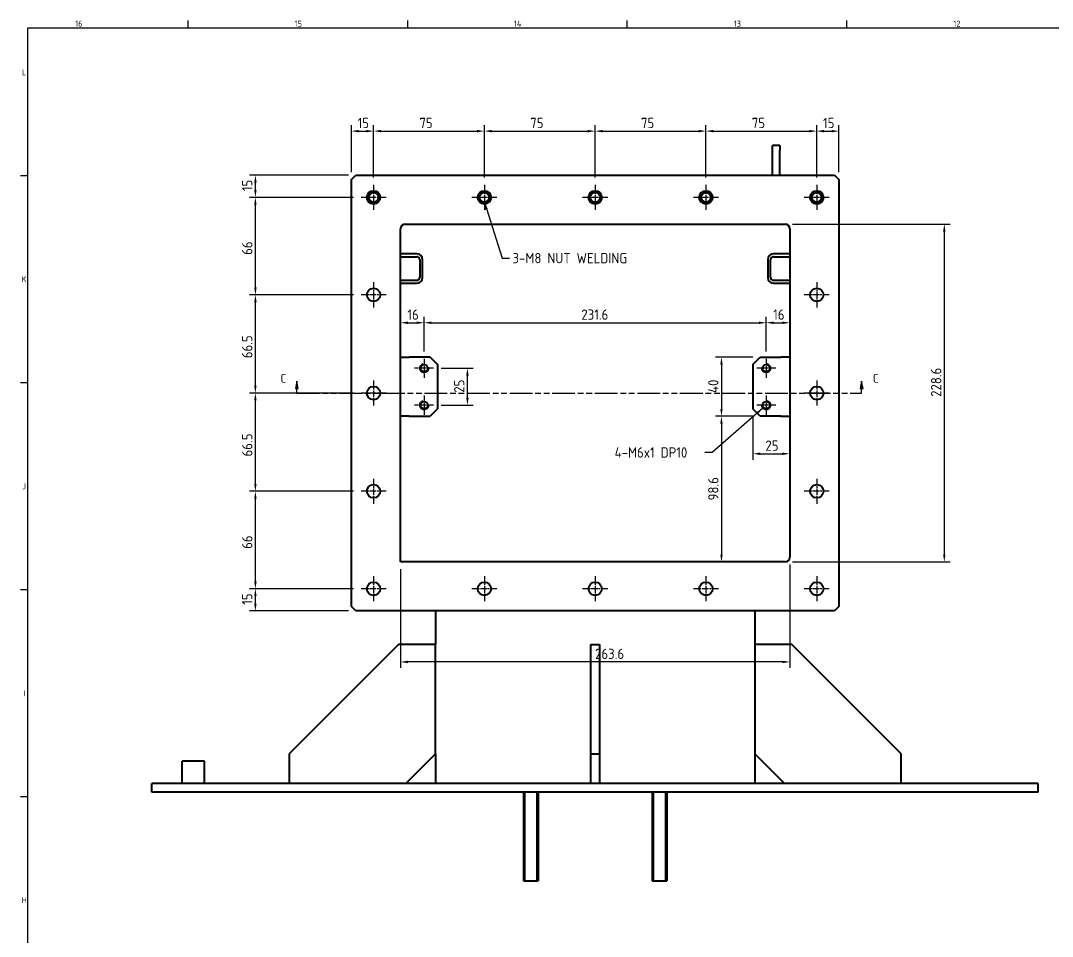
# Model space of a CAD drawing. Header units: millimetres. Extents: x 0 to 2378, y 0 to 1682.
# Drawn here: x 35 to 734, y 1027 to 1647 of the extents above; entities that cross this region are included whole.
import ezdxf

# ---------------------------------------------------------------- set-up
doc = ezdxf.new("R2010")
doc.units = ezdxf.units.MM
doc.header["$LTSCALE"] = 2
doc.linetypes.add('CHAIN', pattern=[0.3543, 0.2362, -0.0295, 0.0591, -0.0295])
doc.linetypes.add('DOUBLE_DASH_CHAIN', pattern=[1.2403, 0.6614, -0.0827, 0.1654, -0.0827, 0.1654, -0.0827])
doc.layers.get('0').update_dxf_attribs({"color": 3, "lineweight": 25})
for name, color, linetype, lineweight in [('가시적인 것(ISO)', 3, 'Continuous', 40), ('가시적인 좁은 것(ISO)', 3, 'Continuous', 35), ('경계(ISO)', 7, 'Continuous', 25), ('기호(ISO)', 5, 'Continuous', 25), ('단면선(ISO)', 7, 'CHAIN', 25), ('중심 표식(ISO)', 1, 'Continuous', 25), ('치수(ISO)', 2, 'Continuous', 25)]:
    doc.layers.add(name, color=color, linetype=linetype, lineweight=lineweight)
doc.styles.add('문자 텍스트_M2B', font='isocp.shx')
doc.styles.add('문자 텍스트_PSTEK_POSCO', font='isocp.shx')
doc.styles.add('치수 텍스트_PSTEK_POSCO', font='isocp.shx')
doc.dimstyles.new('치수_PSTEK_POSCO', dxfattribs={"dimscale": 2, "dimtxt": 3.5, "dimasz": 2.5, "dimexe": 2, "dimexo": 2.5, "dimgap": 1, "dimtad": 1, "dimrnd": 1e-08, "dimdsep": 46, "dimtxsty": '치수 텍스트_PSTEK_POSCO', "dimcen": 0.09, "dimdle": 10, "dimclrd": 7, "dimclre": 7, "dimclrt": 2, "dimadec": 1, "dimazin": 2, "dimtfac": 1, "dimtmove": 0, "dimatfit": 3, "dimfxl": 0, "dimtolj": 1, "dimlwd": -1, "dimlwe": -1, "dimarcsym": 0})
doc.dimstyles.new('치수_PSTEK_POSCO$7', dxfattribs={"dimscale": 2, "dimtxt": 3.5, "dimasz": 2.5, "dimexe": 2, "dimexo": 2.5, "dimgap": 1, "dimtad": 1, "dimrnd": 1e-08, "dimdsep": 46, "dimtxsty": '치수 텍스트_PSTEK_POSCO', "dimcen": 0.09, "dimdle": 10, "dimclrd": 7, "dimclre": 7, "dimclrt": 2, "dimadec": 1, "dimazin": 2, "dimtfac": 1, "dimtmove": 0, "dimatfit": 3, "dimfxl": 0, "dimtolj": 1, "dimlwd": -1, "dimlwe": -1, "dimarcsym": 0})

# ---------------------------------------------------------------- blocks, each defined once
blk = doc.blocks.new('경계 Default Border')
at = {"layer": '경계(ISO)'}
for p, q in [((74.31, 821), (74.31, 823.4)), ((148.63, 821), (148.63, 823.4)), ((222.94, 821), (222.94, 823.4)), ((297.25, 821), (297.25, 823.4)), ((20, 770.92), (17.6, 770.92)), ((20, 700.83), (17.6, 700.83)), ((20, 630.75), (17.6, 630.75)), ((20, 560.67), (17.6, 560.67))]:
    blk.add_line(p, q, dxfattribs=at)
at = {"layer": '경계(ISO)', "flags": 128}
blk.add_lwpolyline([(20, 20), (20, 821), (1169, 821), (1169, 20), (20, 20)], dxfattribs=at)
at = {"layer": '경계(ISO)', "color": 2, "char_height": 2, "attachment_point": 7, "style": '문자 텍스트_PSTEK_POSCO'}
for s, insert in [('16', (36.04, 821.38)), ('15', (110.35, 821.38)), ('14', (184.55, 821.4)), ('13', (258.97, 821.38)), ('12', (333.29, 821.38)), ('L', (18.03, 804.94)), ('K', (17.92, 734.87)), ('J', (18.16, 664.77)), ('I', (18.48, 594.71)), ('H', (17.92, 524.62))]:
    blk.add_mtext(s, dxfattribs=dict(at, insert=insert))
blk = doc.blocks.new('2dTransSection2')
at = {"layer": '단면선(ISO)', "linetype": 'Continuous'}
for p, q in [((111.09, 701.33), (110.59, 698.83)), ((110.59, 698.83), (111.59, 698.83)), ((111.09, 698.83), (111.09, 701.33)), ((111.59, 698.83), (111.09, 701.33)), ((111.09, 697.33), (111.09, 698.83)), ((302.24, 701.33), (301.74, 698.83)), ((301.74, 698.83), (302.74, 698.83)), ((302.24, 698.83), (302.24, 701.33)), ((302.74, 698.83), (302.24, 701.33)), ((302.24, 697.33), (302.24, 698.83)), ((111.09, 697.33), (114.92, 697.33)), ((298.41, 697.33), (302.24, 697.33))]:
    blk.add_line(p, q, dxfattribs=at)
at = {"layer": '단면선(ISO)', "linetype": 'DOUBLE_DASH_CHAIN', "ltscale": 5.808652}
blk.add_line((111.09, 697.33), (302.24, 697.33), dxfattribs=at)
at = {"layer": '단면선(ISO)', "linetype": 'Continuous', "flags": 128}
for points in [[(111.59, 698.83), (111.09, 701.33), (110.59, 698.83), (111.59, 698.83)], [(302.74, 698.83), (302.24, 701.33), (301.74, 698.83), (302.74, 698.83)]]:
    blk.add_lwpolyline(points, dxfattribs=at)
at = {"layer": '단면선(ISO)'}
for points in [[(111.59, 698.83), (111.09, 701.33), (110.59, 698.83), (111.59, 698.83)], [(302.74, 698.83), (302.24, 701.33), (301.74, 698.83), (302.74, 698.83)]]:
    blk.add_solid(points, dxfattribs=at)
at = {"layer": '단면선(ISO)', "char_height": 3, "attachment_point": 7, "style": '문자 텍스트_M2B'}
for insert in [(105.57, 700.83), (306.05, 700.83)]:
    blk.add_mtext('C', dxfattribs=dict(at, insert=insert))
blk = doc.blocks.new('*D56')
at = {"layer": 'Defpoints', "color": 0, "transparency": 16777216}
for p in [(194.12, 1262.17), (265.62, 1262.17), (262.12, 1247.17)]:
    blk.add_point(p, dxfattribs=at)
at = {"layer": '치수(ISO)', "color": 7, "transparency": 16777216}
for p, q in [((260.62, 1262.17), (190.12, 1262.17)), ((194.12, 1252.17), (194.12, 1257.17)), ((257.12, 1247.17), (190.12, 1247.17))]:
    blk.add_line(p, q, dxfattribs=at)
for points in [[(193.29, 1257.17), (194.96, 1257.17), (194.12, 1262.17)], [(193.29, 1252.17), (194.96, 1252.17), (194.12, 1247.17)]]:
    blk.add_solid(points, dxfattribs=at)
at = {"layer": '치수(ISO)', "color": 2, "transparency": 16777216, "insert": (188.62, 1251.35), "char_height": 7, "attachment_point": 4, "rotation": 90, "style": '치수 텍스트_PSTEK_POSCO'}
blk.add_mtext('\\A1;15', dxfattribs=at)
blk = doc.blocks.new('*D57')
at = {"layer": 'Defpoints', "color": 0, "transparency": 16777216}
for p in [(194.12, 1328.17), (265.62, 1328.17), (265.62, 1262.17)]:
    blk.add_point(p, dxfattribs=at)
at = {"layer": '치수(ISO)', "color": 7, "transparency": 16777216}
for p, q in [((260.62, 1328.17), (190.12, 1328.17)), ((194.12, 1267.17), (194.12, 1323.17)), ((260.62, 1262.17), (190.12, 1262.17))]:
    blk.add_line(p, q, dxfattribs=at)
for points in [[(193.29, 1323.17), (194.96, 1323.17), (194.12, 1328.17)], [(193.29, 1267.17), (194.96, 1267.17), (194.12, 1262.17)]]:
    blk.add_solid(points, dxfattribs=at)
at = {"layer": '치수(ISO)', "color": 2, "transparency": 16777216, "insert": (188.62, 1289.2), "char_height": 7, "attachment_point": 4, "rotation": 90, "style": '치수 텍스트_PSTEK_POSCO'}
blk.add_mtext('\\A1;66', dxfattribs=at)
blk = doc.blocks.new('*D58')
at = {"layer": 'Defpoints', "color": 0, "transparency": 16777216}
for p in [(194.12, 1394.67), (265.62, 1394.67), (265.62, 1328.17)]:
    blk.add_point(p, dxfattribs=at)
at = {"layer": '치수(ISO)', "color": 7, "transparency": 16777216}
for p, q in [((260.62, 1394.67), (190.12, 1394.67)), ((194.12, 1333.17), (194.12, 1389.67)), ((260.62, 1328.17), (190.12, 1328.17))]:
    blk.add_line(p, q, dxfattribs=at)
for points in [[(193.29, 1389.67), (194.96, 1389.67), (194.12, 1394.67)], [(193.29, 1333.17), (194.96, 1333.17), (194.12, 1328.17)]]:
    blk.add_solid(points, dxfattribs=at)
at = {"layer": '치수(ISO)', "color": 2, "transparency": 16777216, "insert": (188.62, 1351.73), "char_height": 7, "attachment_point": 4, "rotation": 90, "style": '치수 텍스트_PSTEK_POSCO'}
blk.add_mtext('\\A1;66.5', dxfattribs=at)
blk = doc.blocks.new('*D59')
at = {"layer": 'Defpoints', "color": 0, "transparency": 16777216}
for p in [(194.12, 1461.17), (265.62, 1461.17), (265.62, 1394.67)]:
    blk.add_point(p, dxfattribs=at)
at = {"layer": '치수(ISO)', "color": 7, "transparency": 16777216}
for p, q in [((260.62, 1461.17), (190.12, 1461.17)), ((194.12, 1399.67), (194.12, 1456.17)), ((260.62, 1394.67), (190.12, 1394.67))]:
    blk.add_line(p, q, dxfattribs=at)
for points in [[(193.29, 1456.17), (194.96, 1456.17), (194.12, 1461.17)], [(193.29, 1399.67), (194.96, 1399.67), (194.12, 1394.67)]]:
    blk.add_solid(points, dxfattribs=at)
at = {"layer": '치수(ISO)', "color": 2, "transparency": 16777216, "insert": (188.62, 1418.23), "char_height": 7, "attachment_point": 4, "rotation": 90, "style": '치수 텍스트_PSTEK_POSCO'}
blk.add_mtext('\\A1;66.5', dxfattribs=at)
blk = doc.blocks.new('*D60')
at = {"layer": 'Defpoints', "color": 0, "transparency": 16777216}
for p in [(194.12, 1527.17), (265.62, 1527.17), (265.62, 1461.17)]:
    blk.add_point(p, dxfattribs=at)
at = {"layer": '치수(ISO)', "color": 7, "transparency": 16777216}
for p, q in [((260.62, 1527.17), (190.12, 1527.17)), ((194.12, 1466.17), (194.12, 1522.17)), ((260.62, 1461.17), (190.12, 1461.17))]:
    blk.add_line(p, q, dxfattribs=at)
for points in [[(193.29, 1522.17), (194.96, 1522.17), (194.12, 1527.17)], [(193.29, 1466.17), (194.96, 1466.17), (194.12, 1461.17)]]:
    blk.add_solid(points, dxfattribs=at)
at = {"layer": '치수(ISO)', "color": 2, "transparency": 16777216, "insert": (188.62, 1488.2), "char_height": 7, "attachment_point": 4, "rotation": 90, "style": '치수 텍스트_PSTEK_POSCO'}
blk.add_mtext('\\A1;66', dxfattribs=at)
blk = doc.blocks.new('*D61')
at = {"layer": 'Defpoints', "color": 0, "transparency": 16777216}
for p in [(194.12, 1542.17), (262.12, 1542.17), (265.62, 1527.17)]:
    blk.add_point(p, dxfattribs=at)
at = {"layer": '치수(ISO)', "color": 7, "transparency": 16777216}
for p, q in [((257.12, 1542.17), (190.12, 1542.17)), ((194.12, 1532.17), (194.12, 1537.17)), ((260.62, 1527.17), (190.12, 1527.17))]:
    blk.add_line(p, q, dxfattribs=at)
for points in [[(193.29, 1537.17), (194.96, 1537.17), (194.12, 1542.17)], [(193.29, 1532.17), (194.96, 1532.17), (194.12, 1527.17)]]:
    blk.add_solid(points, dxfattribs=at)
at = {"layer": '치수(ISO)', "color": 2, "transparency": 16777216, "insert": (188.62, 1531.39), "char_height": 7, "attachment_point": 4, "rotation": 90, "style": '치수 텍스트_PSTEK_POSCO'}
blk.add_mtext('\\A1;15', dxfattribs=at)
blk = doc.blocks.new('*D62')
at = {"layer": 'Defpoints', "color": 0, "transparency": 16777216}
for p in [(274.12, 1572.01), (259.12, 1539.17), (274.12, 1535.67)]:
    blk.add_point(p, dxfattribs=at)
at = {"layer": '치수(ISO)', "color": 7, "transparency": 16777216}
for p, q in [((259.12, 1544.17), (259.12, 1576.01)), ((264.12, 1572.01), (269.12, 1572.01)), ((274.12, 1540.67), (274.12, 1576.01))]:
    blk.add_line(p, q, dxfattribs=at)
for points in [[(264.12, 1572.84), (264.12, 1571.18), (259.12, 1572.01)], [(269.12, 1572.84), (269.12, 1571.18), (274.12, 1572.01)]]:
    blk.add_solid(points, dxfattribs=at)
at = {"layer": '치수(ISO)', "color": 2, "transparency": 16777216, "insert": (263.31, 1577.51), "char_height": 7, "attachment_point": 4, "style": '치수 텍스트_PSTEK_POSCO'}
blk.add_mtext('\\A1;15', dxfattribs=at)
blk = doc.blocks.new('*D63')
at = {"layer": 'Defpoints', "color": 0, "transparency": 16777216}
for p in [(349.12, 1572.01), (274.12, 1535.67), (349.12, 1535.67)]:
    blk.add_point(p, dxfattribs=at)
at = {"layer": '치수(ISO)', "color": 7, "transparency": 16777216}
for p, q in [((274.12, 1540.67), (274.12, 1576.01)), ((279.12, 1572.01), (344.12, 1572.01)), ((349.12, 1540.67), (349.12, 1576.01))]:
    blk.add_line(p, q, dxfattribs=at)
for points in [[(279.12, 1572.84), (279.12, 1571.18), (274.12, 1572.01)], [(344.12, 1572.84), (344.12, 1571.18), (349.12, 1572.01)]]:
    blk.add_solid(points, dxfattribs=at)
at = {"layer": '치수(ISO)', "color": 2, "transparency": 16777216, "insert": (305.15, 1577.51), "char_height": 7, "attachment_point": 4, "style": '치수 텍스트_PSTEK_POSCO'}
blk.add_mtext('\\A1;75', dxfattribs=at)
blk = doc.blocks.new('*D64')
at = {"layer": 'Defpoints', "color": 0, "transparency": 16777216}
for p in [(424.12, 1572.01), (349.12, 1535.67), (424.12, 1535.67)]:
    blk.add_point(p, dxfattribs=at)
at = {"layer": '치수(ISO)', "color": 7, "transparency": 16777216}
for p, q in [((349.12, 1540.67), (349.12, 1576.01)), ((354.12, 1572.01), (419.12, 1572.01)), ((424.12, 1540.67), (424.12, 1576.01))]:
    blk.add_line(p, q, dxfattribs=at)
for points in [[(354.12, 1572.84), (354.12, 1571.18), (349.12, 1572.01)], [(419.12, 1572.84), (419.12, 1571.18), (424.12, 1572.01)]]:
    blk.add_solid(points, dxfattribs=at)
at = {"layer": '치수(ISO)', "color": 2, "transparency": 16777216, "insert": (380.15, 1577.51), "char_height": 7, "attachment_point": 4, "style": '치수 텍스트_PSTEK_POSCO'}
blk.add_mtext('\\A1;75', dxfattribs=at)
blk = doc.blocks.new('*D65')
at = {"layer": 'Defpoints', "color": 0, "transparency": 16777216}
for p in [(499.12, 1572.01), (424.12, 1535.67), (499.12, 1535.67)]:
    blk.add_point(p, dxfattribs=at)
at = {"layer": '치수(ISO)', "color": 7, "transparency": 16777216}
for p, q in [((424.12, 1540.67), (424.12, 1576.01)), ((429.12, 1572.01), (494.12, 1572.01)), ((499.12, 1540.67), (499.12, 1576.01))]:
    blk.add_line(p, q, dxfattribs=at)
for points in [[(429.12, 1572.84), (429.12, 1571.18), (424.12, 1572.01)], [(494.12, 1572.84), (494.12, 1571.18), (499.12, 1572.01)]]:
    blk.add_solid(points, dxfattribs=at)
at = {"layer": '치수(ISO)', "color": 2, "transparency": 16777216, "insert": (455.15, 1577.51), "char_height": 7, "attachment_point": 4, "style": '치수 텍스트_PSTEK_POSCO'}
blk.add_mtext('\\A1;75', dxfattribs=at)
blk = doc.blocks.new('*D66')
at = {"layer": 'Defpoints', "color": 0, "transparency": 16777216}
for p in [(574.12, 1572.01), (499.12, 1535.67), (574.12, 1535.67)]:
    blk.add_point(p, dxfattribs=at)
at = {"layer": '치수(ISO)', "color": 7, "transparency": 16777216}
for p, q in [((499.12, 1540.67), (499.12, 1576.01)), ((504.12, 1572.01), (569.12, 1572.01)), ((574.12, 1540.67), (574.12, 1576.01))]:
    blk.add_line(p, q, dxfattribs=at)
for points in [[(504.12, 1572.84), (504.12, 1571.18), (499.12, 1572.01)], [(569.12, 1572.84), (569.12, 1571.18), (574.12, 1572.01)]]:
    blk.add_solid(points, dxfattribs=at)
at = {"layer": '치수(ISO)', "color": 2, "transparency": 16777216, "insert": (530.15, 1577.51), "char_height": 7, "attachment_point": 4, "style": '치수 텍스트_PSTEK_POSCO'}
blk.add_mtext('\\A1;75', dxfattribs=at)
blk = doc.blocks.new('*D67')
at = {"layer": 'Defpoints', "color": 0, "transparency": 16777216}
for p in [(589.12, 1572.01), (589.12, 1539.17), (574.12, 1535.67)]:
    blk.add_point(p, dxfattribs=at)
at = {"layer": '치수(ISO)', "color": 7, "transparency": 16777216}
for p, q in [((574.12, 1540.67), (574.12, 1576.01)), ((579.12, 1572.01), (584.12, 1572.01)), ((589.12, 1544.17), (589.12, 1576.01))]:
    blk.add_line(p, q, dxfattribs=at)
for points in [[(579.12, 1572.84), (579.12, 1571.18), (574.12, 1572.01)], [(584.12, 1572.84), (584.12, 1571.18), (589.12, 1572.01)]]:
    blk.add_solid(points, dxfattribs=at)
at = {"layer": '치수(ISO)', "color": 2, "transparency": 16777216, "insert": (578.35, 1577.51), "char_height": 7, "attachment_point": 4, "style": '치수 텍스트_PSTEK_POSCO'}
blk.add_mtext('\\A1;15', dxfattribs=at)
blk = doc.blocks.new('*D68')
at = {"layer": 'Defpoints', "color": 0, "transparency": 16777216}
for p in [(292.32, 1280.37), (555.92, 1283.57), (292.32, 1212.63)]:
    blk.add_point(p, dxfattribs=at)
at = {"layer": '치수(ISO)', "color": 7, "transparency": 16777216}
for p, q in [((555.92, 1278.57), (555.92, 1208.63)), ((292.32, 1275.37), (292.32, 1208.63)), ((550.92, 1212.63), (297.32, 1212.63))]:
    blk.add_line(p, q, dxfattribs=at)
for points in [[(297.32, 1213.46), (297.32, 1211.8), (292.32, 1212.63)], [(550.92, 1213.46), (550.92, 1211.8), (555.92, 1212.63)]]:
    blk.add_solid(points, dxfattribs=at)
at = {"layer": '치수(ISO)', "color": 2, "transparency": 16777216, "insert": (424.06, 1218.13), "char_height": 7, "attachment_point": 4, "style": '치수 텍스트_PSTEK_POSCO'}
blk.add_mtext('\\A1;263.6', dxfattribs=at)
blk = doc.blocks.new('*D69')
at = {"layer": 'Defpoints', "color": 0, "transparency": 16777216}
for p in [(552.72, 1508.97), (552.72, 1280.37), (660.47, 1280.37)]:
    blk.add_point(p, dxfattribs=at)
at = {"layer": '치수(ISO)', "color": 7, "transparency": 16777216}
for p, q in [((557.72, 1508.97), (664.47, 1508.97)), ((660.47, 1503.97), (660.47, 1285.37)), ((557.72, 1280.37), (664.47, 1280.37))]:
    blk.add_line(p, q, dxfattribs=at)
for points in [[(659.64, 1503.97), (661.3, 1503.97), (660.47, 1508.97)], [(659.64, 1285.37), (661.3, 1285.37), (660.47, 1280.37)]]:
    blk.add_solid(points, dxfattribs=at)
at = {"layer": '치수(ISO)', "color": 2, "transparency": 16777216, "insert": (654.97, 1392.1), "char_height": 7, "attachment_point": 4, "rotation": 90, "style": '치수 텍스트_PSTEK_POSCO'}
blk.add_mtext('\\A1;228.6', dxfattribs=at)
blk = doc.blocks.new('*D102')
at = {"layer": 'Defpoints', "color": 0, "transparency": 16777216}
for p in [(292.32, 1505.77), (308.32, 1442.27), (308.32, 1417.92)]:
    blk.add_point(p, dxfattribs=at)
at = {"layer": '치수(ISO)', "color": 7, "transparency": 16777216}
for p, q in [((308.32, 1422.92), (308.32, 1446.27)), ((297.32, 1442.27), (303.32, 1442.27))]:
    blk.add_line(p, q, dxfattribs=at)
for points in [[(297.32, 1443.11), (297.32, 1441.44), (292.32, 1442.27)], [(303.32, 1443.11), (303.32, 1441.44), (308.32, 1442.27)]]:
    blk.add_solid(points, dxfattribs=at)
at = {"layer": '치수(ISO)', "color": 2, "transparency": 16777216, "insert": (296.98, 1447.77), "char_height": 7, "attachment_point": 4, "style": '치수 텍스트_PSTEK_POSCO'}
blk.add_mtext('\\A1;16', dxfattribs=at)
blk = doc.blocks.new('*D103')
at = {"layer": 'Defpoints', "color": 0, "transparency": 16777216}
for p in [(539.92, 1442.27), (308.32, 1417.92), (539.92, 1417.92)]:
    blk.add_point(p, dxfattribs=at)
at = {"layer": '치수(ISO)', "color": 7, "transparency": 16777216}
for p, q in [((308.32, 1422.92), (308.32, 1446.27)), ((539.92, 1422.92), (539.92, 1446.27)), ((313.32, 1442.27), (534.92, 1442.27))]:
    blk.add_line(p, q, dxfattribs=at)
for points in [[(313.32, 1443.11), (313.32, 1441.44), (308.32, 1442.27)], [(534.92, 1443.11), (534.92, 1441.44), (539.92, 1442.27)]]:
    blk.add_solid(points, dxfattribs=at)
at = {"layer": '치수(ISO)', "color": 2, "transparency": 16777216, "insert": (414.78, 1447.77), "char_height": 7, "attachment_point": 4, "style": '치수 텍스트_PSTEK_POSCO'}
blk.add_mtext('\\A1;231.6', dxfattribs=at)
blk = doc.blocks.new('*D104')
at = {"layer": 'Defpoints', "color": 0, "transparency": 16777216}
for p in [(555.92, 1505.77), (555.92, 1442.27), (539.92, 1417.92)]:
    blk.add_point(p, dxfattribs=at)
at = {"layer": '치수(ISO)', "color": 7, "transparency": 16777216}
for p, q in [((539.92, 1422.92), (539.92, 1446.27)), ((544.92, 1442.27), (550.92, 1442.27))]:
    blk.add_line(p, q, dxfattribs=at)
for points in [[(544.92, 1443.11), (544.92, 1441.44), (539.92, 1442.27)], [(550.92, 1443.11), (550.92, 1441.44), (555.92, 1442.27)]]:
    blk.add_solid(points, dxfattribs=at)
at = {"layer": '치수(ISO)', "color": 2, "transparency": 16777216, "insert": (544.62, 1447.77), "char_height": 7, "attachment_point": 4, "style": '치수 텍스트_PSTEK_POSCO'}
blk.add_mtext('\\A1;16', dxfattribs=at)
blk = doc.blocks.new('*D105')
at = {"layer": 'Defpoints', "color": 0, "transparency": 16777216}
for p in [(314.78, 1411.47), (337.64, 1411.47), (314.78, 1386.47)]:
    blk.add_point(p, dxfattribs=at)
at = {"layer": '치수(ISO)', "color": 7, "transparency": 16777216}
for p, q in [((319.78, 1411.47), (341.64, 1411.47)), ((337.64, 1391.47), (337.64, 1406.47)), ((319.78, 1386.47), (341.64, 1386.47))]:
    blk.add_line(p, q, dxfattribs=at)
for points in [[(336.81, 1406.47), (338.48, 1406.47), (337.64, 1411.47)], [(336.81, 1391.47), (338.48, 1391.47), (337.64, 1386.47)]]:
    blk.add_solid(points, dxfattribs=at)
at = {"layer": '치수(ISO)', "color": 2, "transparency": 16777216, "insert": (332.14, 1394.9), "char_height": 7, "attachment_point": 4, "rotation": 90, "style": '치수 텍스트_PSTEK_POSCO'}
blk.add_mtext('\\A1;25', dxfattribs=at)
blk = doc.blocks.new('*D106')
at = {"layer": 'Defpoints', "color": 0, "transparency": 16777216}
for p in [(535.92, 1418.97), (509.62, 1378.97), (535.92, 1378.97)]:
    blk.add_point(p, dxfattribs=at)
at = {"layer": '치수(ISO)', "color": 7, "transparency": 16777216}
for p, q in [((530.92, 1418.97), (505.62, 1418.97)), ((509.62, 1413.97), (509.62, 1383.97)), ((530.92, 1378.97), (505.62, 1378.97))]:
    blk.add_line(p, q, dxfattribs=at)
for points in [[(508.79, 1413.97), (510.45, 1413.97), (509.62, 1418.97)], [(508.79, 1383.97), (510.45, 1383.97), (509.62, 1378.97)]]:
    blk.add_solid(points, dxfattribs=at)
at = {"layer": '치수(ISO)', "color": 2, "transparency": 16777216, "insert": (504.12, 1394.76), "char_height": 7, "attachment_point": 4, "rotation": 90, "style": '치수 텍스트_PSTEK_POSCO'}
blk.add_mtext('\\A1;40', dxfattribs=at)
blk = doc.blocks.new('*D107')
at = {"layer": 'Defpoints', "color": 0, "transparency": 16777216}
for p in [(530.92, 1383.97), (555.92, 1353.57), (555.92, 1353.57)]:
    blk.add_point(p, dxfattribs=at)
at = {"layer": '치수(ISO)', "color": 7, "transparency": 16777216}
for p, q in [((530.92, 1378.97), (530.92, 1349.57)), ((535.92, 1353.57), (550.92, 1353.57))]:
    blk.add_line(p, q, dxfattribs=at)
for points in [[(535.92, 1354.41), (535.92, 1352.74), (530.92, 1353.57)], [(550.92, 1354.41), (550.92, 1352.74), (555.92, 1353.57)]]:
    blk.add_solid(points, dxfattribs=at)
at = {"layer": '치수(ISO)', "color": 2, "transparency": 16777216, "insert": (539.34, 1359.07), "char_height": 7, "attachment_point": 4, "style": '치수 텍스트_PSTEK_POSCO'}
blk.add_mtext('\\A1;25', dxfattribs=at)
blk = doc.blocks.new('*D108')
at = {"layer": 'Defpoints', "color": 0, "transparency": 16777216}
for p in [(535.92, 1378.97), (509.62, 1280.37), (509.62, 1280.37)]:
    blk.add_point(p, dxfattribs=at)
at = {"layer": '치수(ISO)', "color": 7, "transparency": 16777216}
for p, q in [((530.92, 1378.97), (505.62, 1378.97)), ((509.62, 1373.97), (509.62, 1285.37))]:
    blk.add_line(p, q, dxfattribs=at)
for points in [[(508.79, 1373.97), (510.45, 1373.97), (509.62, 1378.97)], [(508.79, 1285.37), (510.45, 1285.37), (509.62, 1280.37)]]:
    blk.add_solid(points, dxfattribs=at)
at = {"layer": '치수(ISO)', "color": 2, "transparency": 16777216, "insert": (504.12, 1322), "char_height": 7, "attachment_point": 4, "rotation": 90, "style": '치수 텍스트_PSTEK_POSCO'}
blk.add_mtext('\\A1;98.6', dxfattribs=at)

msp = doc.modelspace()

# ---------------------------------------------------------------- linework, layer by layer
at = {"layer": '가시적인 것(ISO)'}
for p, q in [((544.125, 1559.1658), (544.125, 1562.1658)), ((549.125, 1562.1658), (544.125, 1562.1658)), ((544.125, 1542.1658), (544.125, 1559.1658)), ((549.125, 1562.1658), (549.125, 1559.1658)), ((549.125, 1542.1658), (549.125, 1559.1658)), ((259.125, 1539.1658), (262.125, 1542.1658)), ((259.125, 1250.1658), (259.125, 1539.1658)), ((262.125, 1542.1658), (586.125, 1542.1658)), ((586.125, 1542.1658), (589.125, 1539.1658)), ((589.125, 1539.1658), (589.125, 1250.1658)), ((295.525, 1508.9658), (552.725, 1508.9658)), ((292.325, 1280.3658), (292.325, 1505.7658)), ((555.925, 1505.7658), (555.925, 1283.5658)), ((303.325, 1488.9658), (292.325, 1488.9658)), ((555.925, 1488.9658), (544.925, 1488.9658)), ((292.325, 1486.9658), (303.325, 1486.9658)), ((305.325, 1484.9658), (305.325, 1472.9658)), ((307.325, 1472.9658), (307.325, 1484.9658)), ((540.925, 1484.9658), (540.925, 1472.9658)), ((542.925, 1472.9658), (542.925, 1484.9658)), ((544.925, 1486.9658), (555.925, 1486.9658)), ((303.325, 1470.9658), (292.325, 1470.9658)), ((292.325, 1468.9658), (303.325, 1468.9658)), ((555.925, 1470.9658), (544.925, 1470.9658)), ((544.925, 1468.9658), (555.925, 1468.9658)), ((292.325, 1418.9658), (298.325, 1418.9658)), ((312.325, 1418.9658), (298.325, 1418.9658)), ((312.325, 1418.9658), (317.325, 1413.9658)), ((530.925, 1413.9658), (535.925, 1418.9658)), ((535.925, 1418.9658), (549.925, 1418.9658)), ((555.925, 1418.9658), (549.925, 1418.9658)), ((317.325, 1413.9658), (317.325, 1383.9658)), ((530.925, 1413.9658), (530.925, 1383.9658)), ((317.325, 1383.9658), (312.325, 1378.9658)), ((535.925, 1378.9658), (530.925, 1383.9658)), ((298.325, 1378.9658), (292.325, 1378.9658)), ((298.325, 1378.9658), (312.325, 1378.9658)), ((549.925, 1378.9658), (535.925, 1378.9658)), ((549.925, 1378.9658), (555.925, 1378.9658)), ((552.725, 1280.3658), (292.325, 1280.3658)), ((262.125, 1247.1658), (259.125, 1250.1658)), ((586.125, 1247.1658), (262.125, 1247.1658)), ((315.975, 1247.1658), (315.975, 1224.3607)), ((532.275, 1247.1658), (532.275, 1224.3607)), ((589.125, 1250.1658), (586.125, 1247.1658)), ((290.975, 1224.3607), (216.98, 1150.3658)), ((315.975, 1224.3607), (290.975, 1224.3607)), ((315.975, 1150.3658), (315.975, 1224.3607)), ((421.125, 1224.3607), (427.125, 1224.3607)), ((421.125, 1150.3658), (421.125, 1224.3607)), ((427.125, 1224.3607), (427.125, 1150.3658)), ((532.275, 1224.3607), (532.275, 1150.3658)), ((557.275, 1224.3607), (532.275, 1224.3607)), ((631.2699, 1150.3658), (557.275, 1224.3607)), ((216.98, 1150.3658), (216.98, 1130.3658)), ((295.975, 1130.3658), (315.975, 1150.3658)), ((315.975, 1150.3658), (315.975, 1130.3658)), ((421.125, 1150.3658), (427.125, 1150.3658)), ((421.125, 1130.3658), (421.125, 1150.3658)), ((427.125, 1150.3658), (427.125, 1130.3658)), ((532.275, 1150.3658), (552.275, 1130.3658)), ((532.275, 1150.3658), (532.275, 1130.3658)), ((631.2699, 1130.3658), (631.2699, 1150.3658)), ((159.6456, 1145.3658), (144.6456, 1145.3658)), ((144.6456, 1130.3658), (144.6456, 1145.3658)), ((159.6456, 1130.3658), (159.6456, 1145.3658)), ((724.125, 1130.3658), (124.125, 1130.3658)), ((124.125, 1124.3658), (124.125, 1130.3658)), ((724.125, 1124.3658), (724.125, 1130.3658)), ((724.125, 1124.3658), (124.125, 1124.3658)), ((375.6379, 1124.3658), (375.6379, 1064.3658)), ((385.6379, 1124.3658), (385.6379, 1064.3658)), ((462.612, 1124.3658), (462.612, 1064.3658)), ((472.612, 1124.3658), (472.612, 1064.3658)), ((375.6379, 1064.3658), (385.6379, 1064.3658)), ((462.612, 1064.3658), (472.612, 1064.3658))]:
    msp.add_line(p, q, dxfattribs=at)
for centre, radius in [((274.125, 1527.1658), 4.5), ((274.125, 1527.1658), 3.3235), ((349.125, 1527.1658), 4.5), ((349.125, 1527.1658), 3.3235), ((424.125, 1527.1658), 4.5), ((424.125, 1527.1658), 3.3235), ((499.125, 1527.1658), 4.5), ((499.125, 1527.1658), 3.3235), ((574.125, 1527.1658), 4.5), ((574.125, 1527.1658), 3.3235), ((274.125, 1461.1658), 4.5), ((574.125, 1461.1658), 4.5), ((308.325, 1411.4658), 2.4585), ((539.925, 1411.4658), 2.4585), ((274.125, 1394.6658), 4.5), ((574.125, 1394.6658), 4.5), ((308.325, 1386.4658), 2.4585), ((539.925, 1386.4658), 2.4585), ((274.125, 1328.1658), 4.5), ((574.125, 1328.1658), 4.5), ((274.125, 1262.1658), 4.5), ((349.125, 1262.1658), 4.5), ((424.125, 1262.1658), 4.5), ((499.125, 1262.1658), 4.5), ((574.125, 1262.1658), 4.5)]:
    msp.add_circle(centre, radius, dxfattribs=at)
for centre, radius, start, end in [((295.525, 1505.7658), 3.2, 90, 180), ((552.725, 1505.7658), 3.2, 0, 90), ((303.325, 1484.9658), 4, 0, 90), ((544.925, 1484.9658), 4, 90, 180), ((303.325, 1484.9658), 2, 0, 90), ((544.925, 1484.9658), 2, 90, 180), ((303.325, 1472.9658), 4, 270, 0), ((303.325, 1472.9658), 2, 270, 0), ((544.925, 1472.9658), 4, 180, 270), ((544.925, 1472.9658), 2, 180, 270), ((552.725, 1283.5658), 3.2, 270, 0)]:
    msp.add_arc(centre, radius, start, end, dxfattribs=at)
at = {"layer": '가시적인 좁은 것(ISO)'}
for p, q in [((376.5349, 1124.3658), (376.5349, 1064.3658)), ((384.7409, 1064.3658), (384.7409, 1124.3658)), ((463.509, 1124.3658), (463.509, 1064.3658)), ((471.715, 1064.3658), (471.715, 1124.3658))]:
    msp.add_line(p, q, dxfattribs=at)
for centre, radius, start, end in [((274.125, 1527.1658), 4, 100, 10), ((349.125, 1527.1658), 4, 100, 10), ((424.125, 1527.1658), 4, 100, 10), ((499.125, 1527.1658), 4, 100, 10), ((574.125, 1527.1658), 4, 100, 10), ((308.325, 1411.4658), 3, 100, 10), ((539.925, 1411.4658), 3, 170, 80), ((308.325, 1386.4658), 3, 100, 10), ((539.925, 1386.4658), 3, 170, 80)]:
    msp.add_arc(centre, radius, start, end, dxfattribs=at)
at = {"layer": '중심 표식(ISO)', "linetype": 'CHAIN', "ltscale": 9.445163}
for p, q in [((274.125, 1535.6658), (274.125, 1518.6658)), ((349.125, 1535.6658), (349.125, 1518.6658)), ((424.125, 1535.6658), (424.125, 1518.6658)), ((499.125, 1535.6658), (499.125, 1518.6658)), ((574.125, 1535.6658), (574.125, 1518.6658)), ((282.625, 1527.1658), (265.625, 1527.1658)), ((357.625, 1527.1658), (340.625, 1527.1658)), ((432.625, 1527.1658), (415.625, 1527.1658)), ((507.625, 1527.1658), (490.625, 1527.1658)), ((582.625, 1527.1658), (565.625, 1527.1658)), ((274.125, 1469.6658), (274.125, 1452.6658)), ((574.125, 1469.6658), (574.125, 1452.6658)), ((282.625, 1461.1658), (265.625, 1461.1658)), ((582.625, 1461.1658), (565.625, 1461.1658)), ((274.125, 1403.1658), (274.125, 1386.1658)), ((574.125, 1403.1658), (574.125, 1386.1658)), ((282.625, 1394.6658), (265.625, 1394.6658)), ((582.625, 1394.6658), (565.625, 1394.6658)), ((274.125, 1336.6658), (274.125, 1319.6658)), ((574.125, 1336.6658), (574.125, 1319.6658)), ((282.625, 1328.1658), (265.625, 1328.1658)), ((582.625, 1328.1658), (565.625, 1328.1658)), ((274.125, 1270.6658), (274.125, 1253.6658)), ((349.125, 1270.6658), (349.125, 1253.6658)), ((424.125, 1270.6658), (424.125, 1253.6658)), ((499.125, 1270.6658), (499.125, 1253.6658)), ((574.125, 1270.6658), (574.125, 1253.6658)), ((282.625, 1262.1658), (265.625, 1262.1658)), ((357.625, 1262.1658), (340.625, 1262.1658)), ((432.625, 1262.1658), (415.625, 1262.1658)), ((507.625, 1262.1658), (490.625, 1262.1658)), ((582.625, 1262.1658), (565.625, 1262.1658))]:
    msp.add_line(p, q, dxfattribs=at)
at = {"layer": '중심 표식(ISO)', "linetype": 'CHAIN', "ltscale": 7.176633}
for p, q in [((308.325, 1417.9243), (308.325, 1405.0073)), ((539.925, 1417.9243), (539.925, 1405.0073)), ((314.7835, 1411.4658), (301.8665, 1411.4658)), ((546.3835, 1411.4658), (533.4665, 1411.4658)), ((308.325, 1392.9243), (308.325, 1380.0073)), ((539.925, 1392.9243), (539.925, 1380.0073)), ((314.7835, 1386.4658), (301.8665, 1386.4658)), ((546.3835, 1386.4658), (533.4665, 1386.4658))]:
    msp.add_line(p, q, dxfattribs=at)

# ---------------------------------------------------------------- block references
at = {"xscale": 2, "yscale": 2, "zscale": 2}
msp.add_blockref('경계 Default Border', (0, 0), dxfattribs=at)
at = {"layer": '단면선(ISO)', "xscale": 2, "yscale": 2, "zscale": 2}
msp.add_blockref('2dTransSection2', (0, 0), dxfattribs=at)

# ---------------------------------------------------------------- texts
at = {"layer": '기호(ISO)', "color": 2, "insert": (368.1713, 1486.0353), "char_height": 7, "width": 88.697252, "attachment_point": 4, "style": '치수 텍스트_PSTEK_POSCO'}
msp.add_mtext('{\\fISOCP|b0|i0;\\H7.0000;3-M8 NUT WELDING}', dxfattribs=at)
at = {"layer": '기호(ISO)', "color": 2, "insert": (437.3165, 1354.4546), "char_height": 7, "width": 58.936327, "attachment_point": 4, "line_spacing_factor": 0.6125, "style": '치수 텍스트_PSTEK_POSCO'}
msp.add_mtext('{4-M6x1 DP10}', dxfattribs=at)

# ---------------------------------------------------------------- dimensions: what is measured, and where the dimension line sits
at = {"layer": '치수(ISO)', "color": 7}
for base, p1, p2, angle, override, picture, middle in [((274.125, 1572.0109), (259.125, 1539.1658), (274.125, 1535.6658), 180, {"dimdec": 2, "dimtp": 0, "dimtm": 0, "dimtdec": 2, "dimtofl": 0, "dimatfit": 1}, '*D62', (266.605, 1572.0109)), ((349.125, 1572.0109), (274.125, 1535.6658), (349.125, 1535.6658), 180, {"dimdec": 2, "dimtp": 0, "dimtm": 0, "dimtdec": 2, "dimtofl": 0, "dimatfit": 1}, '*D63', (309.145, 1572.0109)), ((424.125, 1572.0109), (349.125, 1535.6658), (424.125, 1535.6658), 180, {"dimdec": 2, "dimtp": 0, "dimtm": 0, "dimtdec": 2, "dimtofl": 0, "dimatfit": 1}, '*D64', (384.145, 1572.0109)), ((499.125, 1572.0109), (424.125, 1535.6658), (499.125, 1535.6658), 180, {"dimdec": 2, "dimtp": 0, "dimtm": 0, "dimtdec": 2, "dimtofl": 0, "dimatfit": 1}, '*D65', (459.145, 1572.0109)), ((574.125, 1572.0109), (499.125, 1535.6658), (574.125, 1535.6658), 180, {"dimdec": 2, "dimtp": 0, "dimtm": 0, "dimtdec": 2, "dimtofl": 0, "dimatfit": 1}, '*D66', (534.145, 1572.0109)), ((589.125, 1572.0109), (574.125, 1535.6658), (589.125, 1539.1658), 180, {"dimdec": 2, "dimtp": 0, "dimtm": 0, "dimtdec": 2, "dimtofl": 0, "dimatfit": 1}, '*D67', (581.645, 1572.0109)), ((194.125, 1542.1658), (265.625, 1527.1658), (262.125, 1542.1658), 90, {"dimdec": 2, "dimtp": 0, "dimtm": 0, "dimtdec": 2, "dimtofl": 0, "dimatfit": 1}, '*D61', (194.125, 1534.6858)), ((194.125, 1527.1658), (265.625, 1461.1658), (265.625, 1527.1658), 90, {"dimdec": 2, "dimtp": 0, "dimtm": 0, "dimtdec": 2, "dimtofl": 0, "dimatfit": 1}, '*D60', (194.125, 1492.4358)), ((660.4685, 1280.3658), (552.725, 1508.9658), (552.725, 1280.3658), 270, {"dimdec": 2, "dimtp": 0, "dimtm": 0, "dimtdec": 2, "dimtofl": 0, "dimatfit": 1}, '*D69', (660.4685, 1402.1658)), ((308.325, 1442.2736), (292.325, 1505.7658), (308.325, 1417.9243), 180, {"dimdec": 2, "dimse1": 1, "dimtp": 0, "dimtm": 0, "dimtdec": 2, "dimtofl": 0, "dimatfit": 1}, '*D102', (300.305, 1442.2736)), ((555.925, 1442.2736), (539.925, 1417.9243), (555.925, 1505.7658), 180, {"dimdec": 2, "dimse2": 1, "dimtp": 0, "dimtm": 0, "dimtdec": 2, "dimtofl": 0, "dimatfit": 1}, '*D104', (547.945, 1442.2736)), ((194.125, 1461.1658), (265.625, 1394.6658), (265.625, 1461.1658), 90, {"dimdec": 2, "dimtp": 0, "dimtm": 0, "dimtdec": 2, "dimtofl": 0, "dimatfit": 1}, '*D59', (194.125, 1425.9358)), ((539.925, 1442.2736), (308.325, 1417.9243), (539.925, 1417.9243), 180, {"dimdec": 2, "dimtp": 0, "dimtm": 0, "dimtdec": 2, "dimtofl": 0, "dimatfit": 1}, '*D103', (424.145, 1442.2736)), ((509.6208, 1378.9658), (535.925, 1418.9658), (535.925, 1378.9658), 270, {"dimdec": 2, "dimtp": 0, "dimtm": 0, "dimtdec": 2, "dimtofl": 0, "dimatfit": 1}, '*D106', (509.6208, 1398.9658)), ((337.6419, 1411.4658), (314.7835, 1386.4658), (314.7835, 1411.4658), 90, {"dimdec": 2, "dimtp": 0, "dimtm": 0, "dimtdec": 2, "dimtofl": 0, "dimatfit": 1}, '*D105', (337.6419, 1398.9858)), ((194.125, 1394.6658), (265.625, 1328.1658), (265.625, 1394.6658), 90, {"dimdec": 2, "dimtp": 0, "dimtm": 0, "dimtdec": 2, "dimtofl": 0, "dimatfit": 1}, '*D58', (194.125, 1359.4358)), ((555.925, 1353.5732), (530.925, 1383.9658), (555.925, 1353.5732), 180, {"dimdec": 2, "dimse2": 1, "dimtp": 0, "dimtm": 0, "dimtdec": 2, "dimtofl": 0, "dimatfit": 1}, '*D107', (543.425, 1353.5732)), ((509.6208, 1280.3658), (535.925, 1378.9658), (509.6208, 1280.3658), 90, {"dimdec": 2, "dimse2": 1, "dimtp": 0, "dimtm": 0, "dimtdec": 2, "dimtofl": 0, "dimatfit": 1}, '*D108', (509.6208, 1329.6658)), ((194.125, 1328.1658), (265.625, 1262.1658), (265.625, 1328.1658), 90, {"dimdec": 2, "dimtp": 0, "dimtm": 0, "dimtdec": 2, "dimtofl": 0, "dimatfit": 1}, '*D57', (194.125, 1293.4358)), ((292.325, 1212.6303), (555.925, 1283.5658), (292.325, 1280.3658), 180, {"dimdec": 2, "dimtp": 0, "dimtm": 0, "dimtdec": 2, "dimtofl": 0, "dimatfit": 1}, '*D68', (434.125, 1212.6303)), ((194.125, 1262.1658), (262.125, 1247.1658), (265.625, 1262.1658), 90, {"dimdec": 2, "dimtp": 0, "dimtm": 0, "dimtdec": 2, "dimtofl": 0, "dimatfit": 1}, '*D56', (194.125, 1254.6458))]:
    dim = msp.add_linear_dim(base=base, p1=p1, p2=p2, angle=angle, dimstyle='치수_PSTEK_POSCO', override=override, dxfattribs=at)
    dim.commit()
    dim.dimension.update_dxf_attribs({"geometry": picture, "text_midpoint": middle, "dimtype": 160})

# ---------------------------------------------------------------- leaders
at = {"layer": '기호(ISO)', "color": 7, "annotation_type": 0, "has_hookline": 1}
for points, hookline_direction, text_width in [([(349.125, 1523.8423), (361.1713, 1486.0353), (366.1713, 1486.0353)], 0, 86.4212), ([(537.6554, 1384.5039), (503.2529, 1354.4546), (498.2529, 1354.4546)], 1, 50.4055)]:
    msp.add_leader(points, dimstyle='치수_PSTEK_POSCO$7', override={"dimtad": 0}, dxfattribs=dict(at, hookline_direction=hookline_direction, text_width=text_width))

doc.saveas('drawing.dxf')
